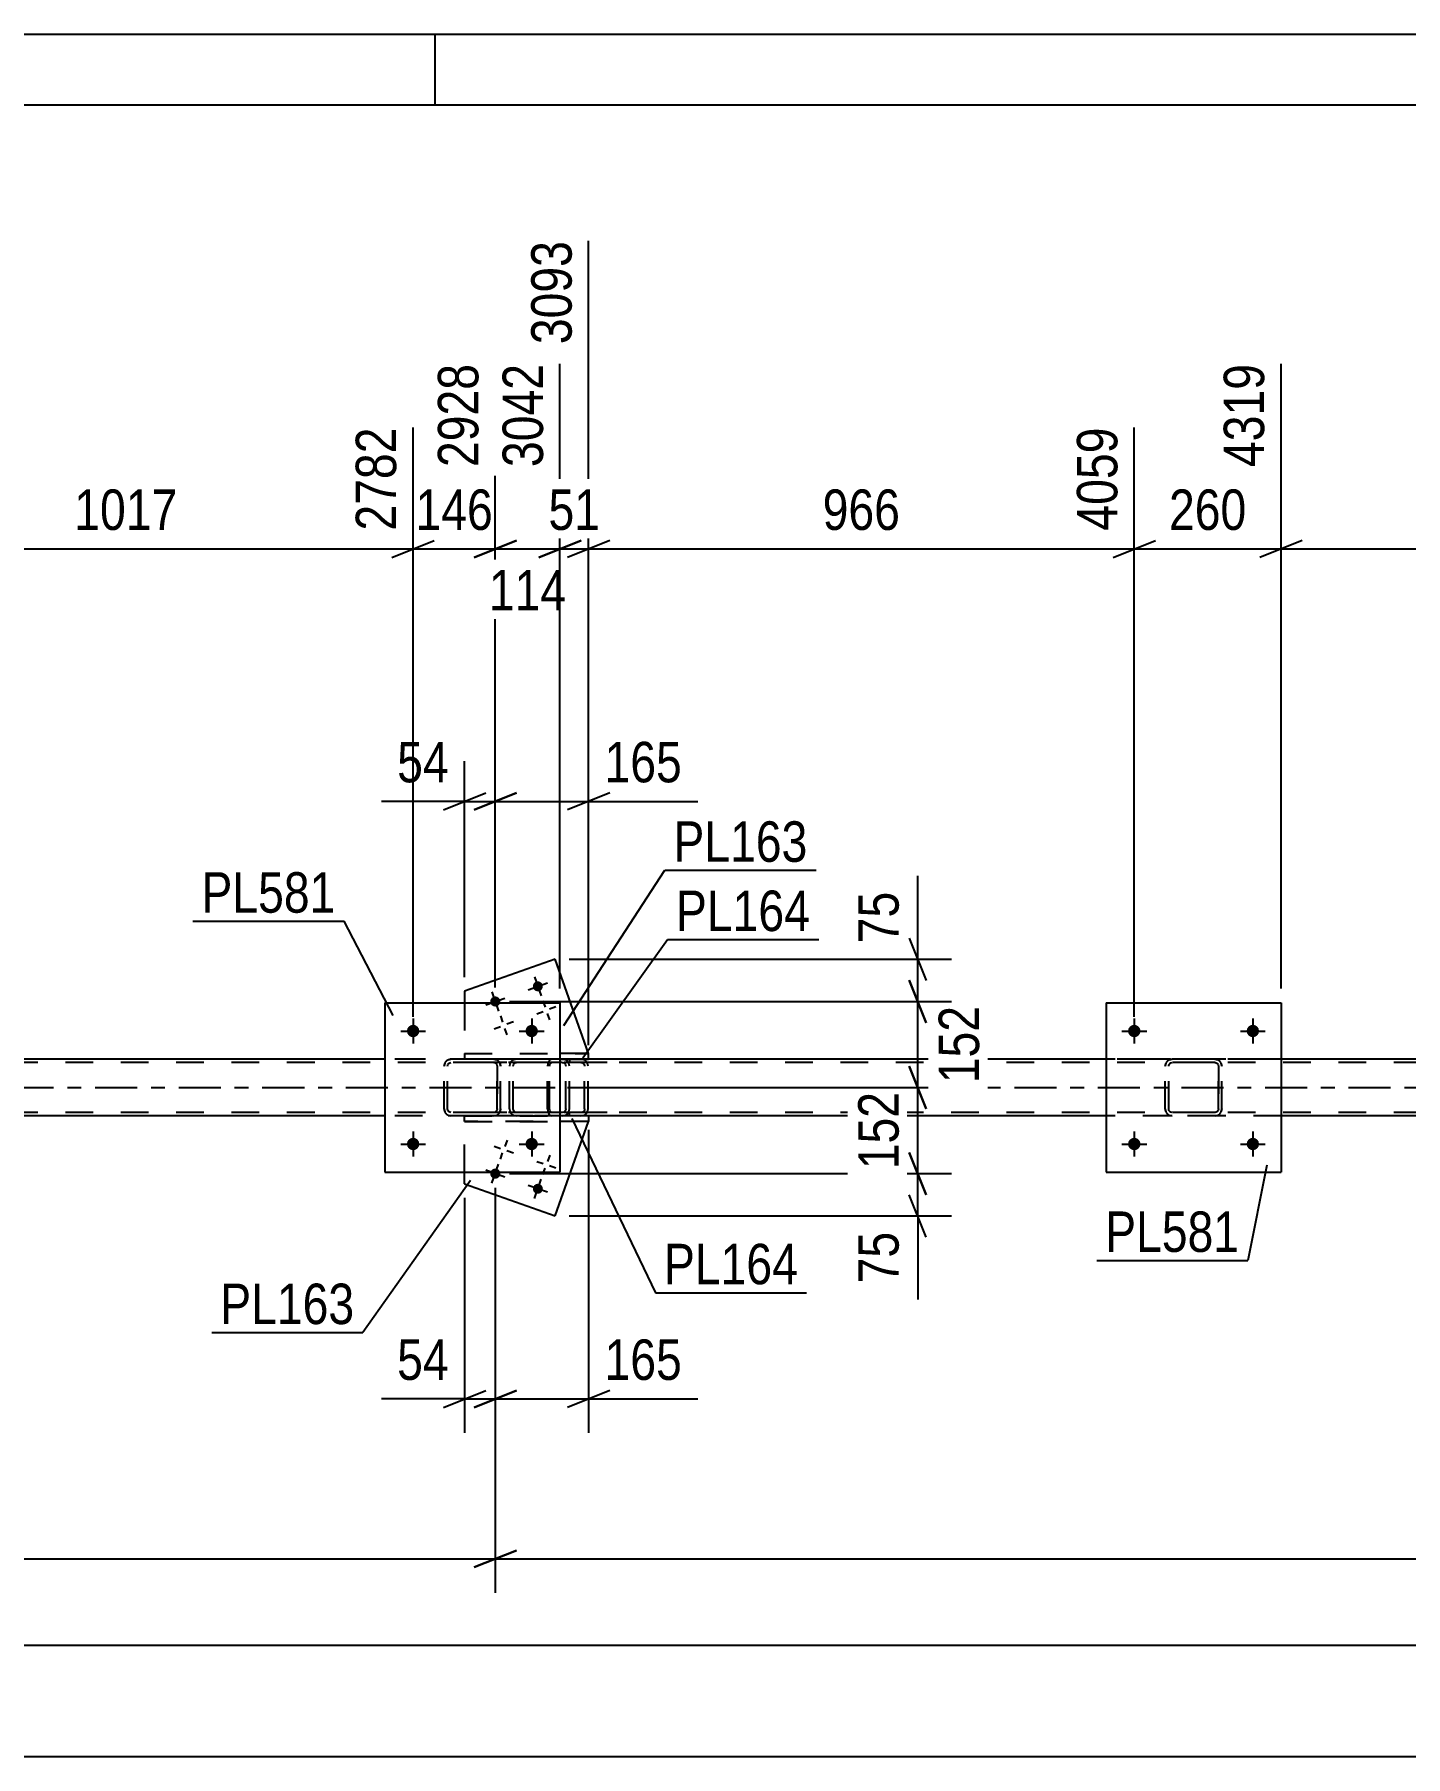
# Model space of a CAD drawing. Header units: millimetres. Extents: x -111 to 730, y -402 to 192.
# Drawn here: x 71.8 to 168.9, y 69.8 to 191.7 of the extents above; entities that cross this region are included whole.
import ezdxf

# ---------------------------------------------------------------- set-up
doc = ezdxf.new("R2010")
doc.units = ezdxf.units.MM
doc.linetypes.add('DXK_LINE_DOT2', pattern=[3.9198, 1.9599, -1.9599])
doc.linetypes.add('DXK_LINE_DOT3', pattern=[5.9187, 2.979, -0.9799, 0.9799, -0.9799])
doc.styles.add('Arial Narrow', font='ARIALN.TTF', dxfattribs={"height": 0.2})

# ---------------------------------------------------------------- blocks, each defined once
blk = doc.blocks.new('Unknown-200059755-1133')
at = {"color": 5, "linetype": 'Continuous'}
for p, q in [((730.15, 191.75), (-110.85, 191.75)), ((100.15, 186.75), (100.15, 191.75)), ((725.15, 186.75), (-105.85, 186.75))]:
    blk.add_line(p, q, dxfattribs=at)
blk = doc.blocks.new('Bolt-200059755-6691 - 6667')
at = {"linetype": 'Continuous'}
for points in [[(150.11, 121.19, -1), (149.23, 121.19, -1)], [(158.51, 121.19, -1), (157.63, 121.19, -1)]]:
    blk.add_hatch(color=1, dxfattribs=at).paths.add_polyline_path(points)
at = {"color": 1, "linetype": 'Continuous'}
for p, q in [((149.67, 122.07), (149.67, 120.31)), ((158.07, 122.07), (158.07, 120.31)), ((148.79, 121.19), (150.55, 121.19)), ((157.19, 121.19), (158.95, 121.19))]:
    blk.add_line(p, q, dxfattribs=at)
blk = doc.blocks.new('Bolt-200059755-6692 - 6667')
at = {"linetype": 'Continuous'}
for points in [[(150.11, 113.19, -1), (149.23, 113.19, -1)], [(158.51, 113.19, -1), (157.63, 113.19, -1)]]:
    blk.add_hatch(color=1, dxfattribs=at).paths.add_polyline_path(points)
at = {"color": 1, "linetype": 'Continuous'}
for p, q in [((149.67, 114.07), (149.67, 112.31)), ((158.07, 114.07), (158.07, 112.31)), ((148.79, 113.19), (150.55, 113.19)), ((157.19, 113.19), (158.95, 113.19))]:
    blk.add_line(p, q, dxfattribs=at)
blk = doc.blocks.new('Bolt-200059755-6693 - 6667')
at = {"linetype": 'Continuous'}
for points in [[(99.03, 121.19, -1), (98.15, 121.19, -1)], [(107.43, 121.19, -1), (106.55, 121.19, -1)]]:
    blk.add_hatch(color=1, dxfattribs=at).paths.add_polyline_path(points)
at = {"color": 1, "linetype": 'Continuous'}
for p, q in [((98.59, 122.07), (98.59, 120.31)), ((106.99, 122.07), (106.99, 120.31)), ((97.71, 121.19), (99.47, 121.19)), ((106.11, 121.19), (107.87, 121.19))]:
    blk.add_line(p, q, dxfattribs=at)
blk = doc.blocks.new('Bolt-200059755-6694 - 6667')
at = {"linetype": 'Continuous'}
for points in [[(99.03, 113.19, -1), (98.15, 113.19, -1)], [(107.43, 113.19, -1), (106.55, 113.19, -1)]]:
    blk.add_hatch(color=1, dxfattribs=at).paths.add_polyline_path(points)
at = {"color": 1, "linetype": 'Continuous'}
for p, q in [((98.59, 114.07), (98.59, 112.31)), ((106.99, 114.07), (106.99, 112.31)), ((97.71, 113.19), (99.47, 113.19)), ((106.11, 113.19), (107.87, 113.19))]:
    blk.add_line(p, q, dxfattribs=at)
blk = doc.blocks.new('Part-200059755-6767 - 6667')
at = {"color": 2, "linetype": 'Continuous'}
for p, q in [((147.67, 123.19), (147.67, 111.19)), ((147.67, 123.19), (160.07, 123.19)), ((160.07, 123.19), (160.07, 111.19)), ((147.67, 111.19), (160.07, 111.19))]:
    blk.add_line(p, q, dxfattribs=at)
blk = doc.blocks.new('Part-200059755-6768 - 6667')
at = {"color": 7, "linetype": 'DXK_LINE_DOT2'}
for p, q in [((151.87, 118.71), (151.91, 118.89)), ((151.91, 118.89), (151.87, 118.71)), ((151.87, 115.67), (151.87, 118.71)), ((151.87, 115.67), (151.87, 118.71)), ((152.11, 118.71), (152.13, 118.8)), ((152.11, 115.67), (152.11, 118.71)), ((152.11, 115.67), (152.11, 118.71)), ((152.13, 118.8), (152.18, 118.88)), ((152.17, 119.15), (152.35, 119.19)), ((152.35, 119.19), (152.17, 119.15)), ((152.18, 118.88), (152.26, 118.93)), ((152.26, 118.93), (152.35, 118.95)), ((155.39, 119.19), (152.35, 119.19)), ((155.39, 118.95), (152.35, 118.95)), ((155.39, 119.19), (155.57, 119.15)), ((155.57, 119.15), (155.39, 119.19)), ((155.39, 118.95), (155.48, 118.93)), ((155.48, 118.93), (155.56, 118.88)), ((155.56, 118.88), (155.61, 118.8)), ((155.61, 118.8), (155.63, 118.71)), ((155.63, 115.67), (155.63, 118.71)), ((155.63, 118.71), (155.63, 115.67)), ((155.83, 118.89), (155.87, 118.71)), ((155.87, 118.71), (155.83, 118.89)), ((155.87, 115.67), (155.87, 118.71)), ((155.87, 115.67), (155.87, 118.71)), ((151.91, 115.48), (151.87, 115.67)), ((151.87, 115.67), (151.91, 115.48)), ((152.13, 115.57), (152.11, 115.67)), ((152.18, 115.5), (152.13, 115.57)), ((152.35, 115.19), (152.17, 115.22)), ((152.17, 115.22), (152.35, 115.19)), ((152.26, 115.44), (152.18, 115.5)), ((152.35, 115.43), (152.26, 115.44)), ((155.39, 115.43), (152.35, 115.43)), ((155.39, 115.19), (152.35, 115.19)), ((155.48, 115.44), (155.39, 115.43)), ((155.57, 115.22), (155.39, 115.19)), ((155.39, 115.19), (155.57, 115.22)), ((155.56, 115.5), (155.48, 115.44)), ((155.61, 115.57), (155.56, 115.5)), ((155.63, 115.67), (155.61, 115.57)), ((155.87, 115.67), (155.83, 115.48)), ((155.83, 115.48), (155.87, 115.67))]:
    blk.add_line(p, q, dxfattribs=at)
at = {"color": 7, "linetype": 'DXK_LINE_DOT3'}
blk.add_line((153.87, 117.19), (153.87, 117.19), dxfattribs=at)
at = {"color": 7, "linetype": 'DXK_LINE_DOT2'}
for centre, start, end in [((152.35, 118.71), 112.5, 157.5), ((152.35, 118.71), 112.5, 157.5), ((155.39, 118.71), 22.5, 67.5), ((155.39, 118.71), 22.5, 67.5), ((152.35, 115.67), 202.5, 247.5), ((152.35, 115.67), 202.5, 247.5), ((155.39, 115.67), 292.5, 337.5), ((155.39, 115.67), 292.5, 337.5)]:
    blk.add_arc(centre, 0.48, start, end, dxfattribs=at)
blk = doc.blocks.new('Part-200059755-6773 - 6667')
at = {"color": 2, "linetype": 'Continuous'}
for p, q in [((96.59, 123.19), (96.59, 111.19)), ((96.59, 123.19), (108.99, 123.19)), ((108.99, 123.19), (108.99, 111.19)), ((96.59, 111.19), (108.99, 111.19))]:
    blk.add_line(p, q, dxfattribs=at)
blk = doc.blocks.new('Part-200059755-6774 - 6667')
at = {"color": 7, "linetype": 'DXK_LINE_DOT2'}
for p, q in [((100.79, 118.71), (100.83, 118.89)), ((100.83, 118.89), (100.79, 118.71)), ((100.79, 115.67), (100.79, 118.71)), ((100.79, 115.67), (100.79, 118.71)), ((101.03, 118.71), (101.05, 118.8)), ((101.03, 115.67), (101.03, 118.71)), ((101.03, 115.67), (101.03, 118.71)), ((101.05, 118.8), (101.1, 118.88)), ((101.08, 119.15), (101.27, 119.19)), ((101.27, 119.19), (101.08, 119.15)), ((101.1, 118.88), (101.18, 118.93)), ((101.18, 118.93), (101.27, 118.95)), ((104.31, 119.19), (101.27, 119.19)), ((104.31, 118.95), (101.27, 118.95)), ((104.31, 119.19), (104.49, 119.15)), ((104.49, 119.15), (104.31, 119.19)), ((104.31, 118.95), (104.4, 118.93)), ((104.4, 118.93), (104.48, 118.88)), ((104.48, 118.88), (104.53, 118.8)), ((104.53, 118.8), (104.55, 118.71)), ((104.55, 115.67), (104.55, 118.71)), ((104.55, 118.71), (104.55, 115.67)), ((104.75, 118.89), (104.79, 118.71)), ((104.79, 118.71), (104.75, 118.89)), ((104.79, 115.67), (104.79, 118.71)), ((104.79, 115.67), (104.79, 118.71)), ((100.83, 115.48), (100.79, 115.67)), ((100.79, 115.67), (100.83, 115.48)), ((101.05, 115.57), (101.03, 115.67)), ((101.1, 115.5), (101.05, 115.57)), ((101.27, 115.19), (101.08, 115.22)), ((101.08, 115.22), (101.27, 115.19)), ((101.18, 115.44), (101.1, 115.5)), ((101.27, 115.43), (101.18, 115.44)), ((104.31, 115.43), (101.27, 115.43)), ((104.31, 115.19), (101.27, 115.19)), ((104.4, 115.44), (104.31, 115.43)), ((104.49, 115.22), (104.31, 115.19)), ((104.31, 115.19), (104.49, 115.22)), ((104.48, 115.5), (104.4, 115.44)), ((104.53, 115.57), (104.48, 115.5)), ((104.55, 115.67), (104.53, 115.57)), ((104.79, 115.67), (104.75, 115.48)), ((104.75, 115.48), (104.79, 115.67))]:
    blk.add_line(p, q, dxfattribs=at)
at = {"color": 7, "linetype": 'DXK_LINE_DOT3'}
blk.add_line((102.79, 117.19), (102.79, 117.19), dxfattribs=at)
at = {"color": 7, "linetype": 'DXK_LINE_DOT2'}
for centre, start, end in [((101.27, 118.71), 112.5, 157.5), ((101.27, 118.71), 112.5, 157.5), ((104.31, 118.71), 22.5, 67.5), ((104.31, 118.71), 22.5, 67.5), ((101.27, 115.67), 202.5, 247.5), ((101.27, 115.67), 202.5, 247.5), ((104.31, 115.67), 292.5, 337.5), ((104.31, 115.67), 292.5, 337.5)]:
    blk.add_arc(centre, 0.48, start, end, dxfattribs=at)
blk = doc.blocks.new('Part-200059755-6829 - 6667')
at = {"color": 7, "linetype": 'DXK_LINE_DOT2'}
for p, q in [((102.24, 119.59), (102.24, 119.19)), ((102.24, 119.59), (108.99, 119.59)), ((108.99, 119.19), (102.24, 119.19))]:
    blk.add_line(p, q, dxfattribs=at)
at = {"color": 2, "linetype": 'Continuous'}
for p, q in [((111.02, 119.59), (108.99, 119.59)), ((111.02, 119.19), (111.02, 119.59)), ((108.99, 119.19), (111.02, 119.19))]:
    blk.add_line(p, q, dxfattribs=at)
blk = doc.blocks.new('Part-200059755-6834 - 6667')
at = {"color": 7, "linetype": 'DXK_LINE_DOT2'}
for p, q in [((102.24, 114.79), (102.24, 115.19)), ((102.24, 115.19), (108.99, 115.19)), ((102.24, 114.79), (108.99, 114.79))]:
    blk.add_line(p, q, dxfattribs=at)
at = {"color": 2, "linetype": 'Continuous'}
for p, q in [((111.02, 115.19), (108.99, 115.19)), ((111.02, 114.79), (108.99, 114.79)), ((111.02, 115.19), (111.02, 114.79))]:
    blk.add_line(p, q, dxfattribs=at)
blk = doc.blocks.new('Part-200059755-6861 - 6667')
at = {"color": 7, "linetype": 'DXK_LINE_DOT2'}
for p in [(111.02, 114.79), (102.24, 111.19)]:
    blk.add_line(p, (102.24, 114.79), dxfattribs=at)
at = {"color": 2, "linetype": 'Continuous'}
for p, q in [((108.65, 108.1), (111.02, 114.79)), ((102.24, 110.37), (102.24, 111.19)), ((102.24, 110.37), (108.65, 108.1))]:
    blk.add_line(p, q, dxfattribs=at)
blk = doc.blocks.new('Part-200059755-6866 - 6667')
at = {"color": 2, "linetype": 'Continuous'}
for p, q in [((108.65, 126.27), (102.24, 124)), ((111.02, 119.59), (108.65, 126.27)), ((102.24, 124), (102.24, 123.19))]:
    blk.add_line(p, q, dxfattribs=at)
at = {"color": 7, "linetype": 'DXK_LINE_DOT2'}
for p, q in [((102.24, 123.19), (102.24, 119.59)), ((102.24, 119.59), (111.02, 119.59))]:
    blk.add_line(p, q, dxfattribs=at)
blk = doc.blocks.new('Part-200059755-6882 - 6667')
at = {"color": 7, "linetype": 'DXK_LINE_DOT2'}
for p, q in [((636.47, 118.95), (-12.71, 118.95)), ((636.47, 119.19), (-0.89, 119.19)), ((111.02, 119.19), (96.59, 119.19)), ((160.07, 119.19), (147.67, 119.19)), ((636.47, 115.43), (-12.71, 115.43)), ((111.02, 115.19), (96.59, 115.19)), ((160.07, 115.19), (147.67, 115.19))]:
    blk.add_line(p, q, dxfattribs=at)
at = {"color": 2, "linetype": 'Continuous'}
for p, q in [((96.59, 119.19), (57.91, 119.19)), ((147.67, 119.19), (111.02, 119.19)), ((198.75, 119.19), (160.07, 119.19)), ((96.59, 115.19), (57.91, 115.19)), ((147.67, 115.19), (111.02, 115.19)), ((198.75, 115.19), (160.07, 115.19))]:
    blk.add_line(p, q, dxfattribs=at)
at = {"color": 7, "linetype": 'DXK_LINE_DOT3'}
blk.add_line((-12.71, 117.19), (636.47, 117.19), dxfattribs=at)
blk = doc.blocks.new('Part-200059755-6898 - 6667')
at = {"color": 7, "linetype": 'DXK_LINE_DOT2'}
for p, q in [((108.14, 118.89), (108.12, 118.71)), ((108.12, 115.67), (108.12, 118.71)), ((108.2, 119.05), (108.14, 118.89)), ((108.29, 119.15), (108.2, 119.05)), ((108.26, 118.71), (108.27, 118.8)), ((108.26, 115.67), (108.26, 118.71)), ((108.27, 118.8), (108.3, 118.88)), ((108.39, 119.19), (108.29, 119.15)), ((108.3, 118.88), (108.34, 118.93)), ((108.34, 118.93), (108.39, 118.95)), ((112.33, 119.19), (108.39, 119.19)), ((112.33, 118.95), (108.39, 118.95)), ((109.67, 119.19), (109.67, 118.95)), ((110.68, 119.15), (110.48, 119.19)), ((110.48, 118.95), (110.58, 118.93)), ((110.58, 118.93), (110.66, 118.88)), ((110.66, 118.88), (110.72, 118.8)), ((110.72, 118.8), (110.74, 118.71)), ((110.74, 115.67), (110.74, 118.71)), ((110.95, 118.88), (110.95, 118.89)), ((110.99, 118.71), (110.95, 118.88)), ((110.99, 115.67), (110.99, 118.71)), ((108.12, 115.67), (108.14, 115.48)), ((108.14, 115.48), (108.2, 115.33)), ((108.2, 115.33), (108.29, 115.22)), ((108.27, 115.57), (108.26, 115.67)), ((108.3, 115.5), (108.27, 115.57)), ((108.29, 115.22), (108.39, 115.19)), ((108.34, 115.44), (108.3, 115.5)), ((108.39, 115.43), (108.34, 115.44)), ((112.33, 115.43), (108.39, 115.43)), ((112.33, 115.19), (108.39, 115.19)), ((109.67, 115.19), (109.67, 115.43)), ((110.58, 115.44), (110.48, 115.43)), ((110.48, 115.19), (110.68, 115.22)), ((110.66, 115.5), (110.58, 115.44)), ((110.72, 115.57), (110.66, 115.5)), ((110.74, 115.67), (110.72, 115.57)), ((110.95, 115.48), (110.99, 115.67))]:
    blk.add_line(p, q, dxfattribs=at)
for centre, start, end in [((110.5, 118.69), 23.8494, 68.8059), ((110.5, 115.68), 291.1941, 336.1506)]:
    blk.add_arc(centre, 0.492, start, end, dxfattribs=at)
blk = doc.blocks.new('Part-200059755-6906 - 6667')
at = {"color": 7, "linetype": 'DXK_LINE_DOT2'}
for p, q in [((109.16, 119.19), (103.77, 119.19)), ((109.16, 118.95), (103.77, 118.95)), ((105.45, 118.88), (105.41, 118.71)), ((105.41, 115.67), (105.41, 118.71)), ((105.45, 118.89), (105.45, 118.88)), ((105.67, 118.71), (105.69, 118.8)), ((105.67, 115.67), (105.67, 118.71)), ((105.69, 118.8), (105.74, 118.88)), ((105.92, 119.19), (105.73, 119.15)), ((105.74, 118.88), (105.83, 118.93)), ((105.83, 118.93), (105.92, 118.95)), ((109.35, 119.15), (109.16, 119.19)), ((109.16, 118.95), (109.26, 118.93)), ((109.26, 118.93), (109.34, 118.88)), ((109.34, 118.88), (109.39, 118.8)), ((109.39, 118.8), (109.41, 118.71)), ((109.41, 115.67), (109.41, 118.71)), ((109.63, 118.88), (109.63, 118.89)), ((109.67, 118.71), (109.63, 118.88)), ((109.67, 115.67), (109.67, 118.71)), ((109.16, 115.43), (103.77, 115.43)), ((109.16, 115.19), (103.77, 115.19)), ((105.41, 115.67), (105.45, 115.48)), ((105.69, 115.57), (105.67, 115.67)), ((105.74, 115.5), (105.69, 115.57)), ((105.73, 115.22), (105.92, 115.19)), ((105.83, 115.44), (105.74, 115.5)), ((105.92, 115.43), (105.83, 115.44)), ((109.26, 115.44), (109.16, 115.43)), ((109.16, 115.19), (109.35, 115.22)), ((109.34, 115.5), (109.26, 115.44)), ((109.39, 115.57), (109.34, 115.5)), ((109.41, 115.67), (109.39, 115.57)), ((109.63, 115.48), (109.67, 115.67))]:
    blk.add_line(p, q, dxfattribs=at)
for centre, start, end in [((105.9, 118.69), 110.7583, 155.68), ((109.18, 118.69), 24.32, 69.2417), ((105.9, 115.69), 204.32, 249.2417), ((109.18, 115.69), 290.7583, 335.68)]:
    blk.add_arc(centre, 0.496, start, end, dxfattribs=at)
blk = doc.blocks.new('Bolt-200059755-6953 - 6667')
at = {"linetype": 'Continuous'}
for points in [[(107.76, 124.47, -1), (107.09, 124.23, -1)], [(104.75, 123.4, -1), (104.07, 123.16, -1)]]:
    blk.add_hatch(color=1, dxfattribs=at).paths.add_polyline_path(points)
at = {"color": 1, "linetype": 'Continuous'}
for p, q in [((106.75, 124.11), (108.1, 124.59)), ((107.18, 125.03), (107.67, 123.67)), ((103.73, 123.04), (105.09, 123.52)), ((104.17, 123.96), (104.65, 122.6)), ((107.79, 123.33), (107.95, 122.88)), ((104.77, 122.26), (104.93, 121.81)), ((107.35, 122.41), (107.8, 122.57)), ((108.27, 121.98), (108.11, 122.43)), ((108.7, 122.9), (108.25, 122.74)), ((104.33, 121.34), (104.78, 121.51)), ((105.25, 120.91), (105.09, 121.36)), ((105.69, 121.83), (105.24, 121.67))]:
    blk.add_line(p, q, dxfattribs=at)
blk = doc.blocks.new('Bolt-200059755-6954 - 6667')
at = {"linetype": 'Continuous'}
for points in [[(104.07, 111.21, -1), (104.75, 110.97, -1)], [(107.09, 110.14, -1), (107.76, 109.9, -1)]]:
    blk.add_hatch(color=1, dxfattribs=at).paths.add_polyline_path(points)
at = {"color": 1, "linetype": 'Continuous'}
for p, q in [((105.25, 113.47), (105.09, 113.01)), ((104.33, 113.03), (104.78, 112.87)), ((104.77, 112.11), (104.93, 112.56)), ((105.69, 112.55), (105.24, 112.71)), ((108.27, 112.4), (108.11, 111.94)), ((105.09, 110.85), (103.73, 111.33)), ((104.17, 110.41), (104.65, 111.77)), ((107.35, 111.96), (107.8, 111.8)), ((107.79, 111.04), (107.95, 111.49)), ((108.71, 111.48), (108.25, 111.64)), ((108.1, 109.78), (106.75, 110.26)), ((107.18, 109.34), (107.67, 110.7))]:
    blk.add_line(p, q, dxfattribs=at)
blk = doc.blocks.new('StraightDimension-200059755-17759 - 6667')
at = {"color": 7, "linetype": 'Continuous'}
for p, q in [((104.41, 124.28), (104.41, 168.43)), ((98.59, 122.19), (98.59, 163.93)), ((97.09, 154.72), (100.09, 155.92)), ((98.59, 155.32), (104.41, 155.32)), ((105.91, 155.92), (102.91, 154.72))]:
    blk.add_line(p, q, dxfattribs=at)
at = {"color": 0}
blk.add_wipeout([(104.84, 156.07), (104.84, 160.27), (98.16, 160.27), (98.16, 156.07)], dxfattribs=at)
at = {"color": 3, "style": 'Arial Narrow'}
blk.add_text('146', height=2.863, dxfattribs=at).set_placement((98.76, 156.67))
at = {"color": 0, "linetype": 'Continuous'}
blk.add_wipeout([(103.81, 169.03), (99.61, 169.03), (99.61, 160.52), (103.81, 160.52)], dxfattribs=at)
at = {"color": 3, "linetype": 'Continuous', "style": 'Arial Narrow'}
blk.add_text('2928', height=2.863, rotation=90.0002, dxfattribs=at).set_placement((103.21, 161.12))
blk = doc.blocks.new('StraightDimension-200059755-17758 - 6667')
at = {"color": 7, "linetype": 'Continuous'}
for p, q in [((104.41, 124.28), (104.41, 168.43)), ((108.99, 124.19), (108.99, 168.43)), ((102.91, 154.72), (105.91, 155.92)), ((104.41, 155.32), (108.99, 155.32)), ((110.49, 155.92), (107.49, 154.72))]:
    blk.add_line(p, q, dxfattribs=at)
at = {"color": 0, "linetype": 'Continuous'}
blk.add_wipeout([(108.39, 169.03), (104.19, 169.03), (104.19, 160.52), (108.39, 160.52)], dxfattribs=at)
at = {"color": 0}
blk.add_wipeout([(110.04, 150.37), (110.04, 154.57), (103.36, 154.57), (103.36, 150.37)], dxfattribs=at)
at = {"color": 3, "linetype": 'Continuous', "style": 'Arial Narrow'}
blk.add_text('3042', height=2.863, rotation=90.0002, dxfattribs=at).set_placement((107.79, 161.12))
at = {"color": 3, "style": 'Arial Narrow'}
blk.add_text('114', height=2.863, dxfattribs=at).set_placement((103.96, 150.97))
blk = doc.blocks.new('StraightDimension-200059755-7087 - 6667')
at = {"color": 7, "linetype": 'Continuous'}
for p, q in [((102.24, 125), (102.24, 140.3)), ((104.41, 124.28), (104.41, 140.3)), ((100.74, 136.85), (103.74, 138.05)), ((105.91, 138.05), (102.91, 136.85)), ((102.24, 137.45), (96.34, 137.45)), ((102.24, 137.45), (96.34, 137.45)), ((102.24, 137.45), (104.41, 137.45))]:
    blk.add_line(p, q, dxfattribs=at)
at = {"color": 0}
blk.add_wipeout([(101.72, 138.2), (101.72, 142.4), (96.86, 142.4), (96.86, 138.2)], dxfattribs=at)
at = {"color": 3, "style": 'Arial Narrow'}
blk.add_text('54', height=2.863, dxfattribs=at).set_placement((97.46, 138.8))
blk = doc.blocks.new('StraightDimension-200059755-7022 - 6667')
at = {"color": 7, "linetype": 'Continuous'}
for p, q in [((133.73, 112.59), (134.93, 109.59)), ((105.41, 111.09), (136.73, 111.09)), ((134.33, 108.1), (134.33, 111.09)), ((134.93, 106.6), (133.73, 109.6)), ((109.65, 108.1), (136.73, 108.1)), ((134.33, 108.1), (134.33, 102.19)), ((134.33, 108.1), (134.33, 102.19))]:
    blk.add_line(p, q, dxfattribs=at)
at = {"color": 0}
blk.add_wipeout([(133.58, 107.57), (129.38, 107.57), (129.38, 102.72), (133.58, 102.72)], dxfattribs=at)
at = {"color": 3, "style": 'Arial Narrow'}
blk.add_text('75', height=2.863, rotation=90.0002, dxfattribs=at).set_placement((132.98, 103.32))
blk = doc.blocks.new('StraightDimension-200059755-7032 - 6667')
at = {"color": 7, "linetype": 'Continuous'}
for p, q in [((133.73, 118.69), (134.93, 115.69)), ((109.52, 117.19), (136.73, 117.19)), ((134.33, 111.09), (134.33, 117.19)), ((134.93, 109.59), (133.73, 112.59)), ((105.41, 111.09), (136.73, 111.09))]:
    blk.add_line(p, q, dxfattribs=at)
at = {"color": 0}
blk.add_wipeout([(133.58, 117.48), (129.38, 117.48), (129.38, 110.8), (133.58, 110.8)], dxfattribs=at)
at = {"color": 3, "style": 'Arial Narrow'}
blk.add_text('152', height=2.863, rotation=90.0002, dxfattribs=at).set_placement((132.98, 111.4))
blk = doc.blocks.new('StraightDimension-200059755-17755 - 6667')
at = {"color": 7, "linetype": 'Continuous'}
for p, q in [((160.07, 124.19), (160.07, 168.43)), ((149.67, 122.19), (149.67, 163.93)), ((148.17, 154.72), (151.17, 155.92)), ((149.67, 155.32), (160.07, 155.32)), ((161.57, 155.92), (158.57, 154.72))]:
    blk.add_line(p, q, dxfattribs=at)
at = {"color": 0}
blk.add_wipeout([(158.21, 156.07), (158.21, 160.27), (151.53, 160.27), (151.53, 156.07)], dxfattribs=at)
at = {"color": 3, "style": 'Arial Narrow'}
blk.add_text('260', height=2.863, dxfattribs=at).set_placement((152.13, 156.67))
at = {"color": 0, "linetype": 'Continuous'}
blk.add_wipeout([(159.47, 169.03), (155.27, 169.03), (155.27, 160.52), (159.47, 160.52)], dxfattribs=at)
at = {"color": 3, "linetype": 'Continuous', "style": 'Arial Narrow'}
blk.add_text('4319', height=2.863, rotation=90.0002, dxfattribs=at).set_placement((158.87, 161.12))
blk = doc.blocks.new('StraightDimension-200059755-7049 - 6667')
at = {"color": 7, "linetype": 'Continuous'}
for p, q in [((133.73, 124.78), (134.93, 121.78)), ((105.41, 123.28), (137.18, 123.28)), ((134.33, 117.19), (134.33, 123.28)), ((134.93, 115.69), (133.73, 118.69)), ((109.52, 117.19), (137.18, 117.19))]:
    blk.add_line(p, q, dxfattribs=at)
at = {"color": 0}
blk.add_wipeout([(139.28, 123.58), (135.08, 123.58), (135.08, 116.89), (139.28, 116.89)], dxfattribs=at)
at = {"color": 3, "style": 'Arial Narrow'}
blk.add_text('152', height=2.863, rotation=90.0002, dxfattribs=at).set_placement((138.68, 117.49))
blk = doc.blocks.new('StraightDimension-200059755-7066 - 6667')
at = {"color": 7, "linetype": 'Continuous'}
for p, q in [((134.33, 126.27), (134.33, 132.18)), ((134.33, 126.27), (134.33, 132.18)), ((133.73, 127.77), (134.93, 124.77)), ((109.65, 126.27), (136.73, 126.27)), ((134.33, 123.28), (134.33, 126.27)), ((134.93, 121.78), (133.73, 124.78)), ((105.41, 123.28), (136.73, 123.28))]:
    blk.add_line(p, q, dxfattribs=at)
at = {"color": 0}
blk.add_wipeout([(133.58, 131.65), (129.38, 131.65), (129.38, 126.8), (133.58, 126.8)], dxfattribs=at)
at = {"color": 3, "style": 'Arial Narrow'}
blk.add_text('75', height=2.863, rotation=90.0002, dxfattribs=at).set_placement((132.98, 127.4))
blk = doc.blocks.new('StraightDimension-200059755-7077 - 6667')
at = {"color": 7, "linetype": 'Continuous'}
for p, q in [((104.41, 124.28), (104.41, 140.3)), ((111.02, 120.19), (111.02, 140.3)), ((102.91, 136.85), (105.91, 138.05)), ((112.52, 138.05), (109.52, 136.85)), ((104.41, 137.45), (111.02, 137.45)), ((111.02, 137.45), (118.76, 137.45)), ((111.02, 137.45), (118.76, 137.45))]:
    blk.add_line(p, q, dxfattribs=at)
at = {"color": 0}
blk.add_wipeout([(118.23, 138.2), (118.23, 142.4), (111.55, 142.4), (111.55, 138.2)], dxfattribs=at)
at = {"color": 3, "style": 'Arial Narrow'}
blk.add_text('165', height=2.863, dxfattribs=at).set_placement((112.15, 138.8))
blk = doc.blocks.new('StraightDimension-200059755-7098 - 6667')
at = {"color": 7, "linetype": 'Continuous'}
for p, q in [((104.41, 110.09), (104.41, 92.74)), ((102.24, 109.37), (102.24, 92.74)), ((102.24, 95.14), (96.34, 95.14)), ((102.24, 95.14), (96.34, 95.14)), ((100.74, 94.54), (103.74, 95.74)), ((102.24, 95.14), (104.41, 95.14)), ((105.91, 95.74), (102.91, 94.54))]:
    blk.add_line(p, q, dxfattribs=at)
at = {"color": 0}
blk.add_wipeout([(101.72, 95.89), (101.72, 100.09), (96.86, 100.09), (96.86, 95.89)], dxfattribs=at)
at = {"color": 3, "style": 'Arial Narrow'}
blk.add_text('54', height=2.863, dxfattribs=at).set_placement((97.46, 96.49))
blk = doc.blocks.new('StraightDimension-200059755-7108 - 6667')
at = {"color": 7, "linetype": 'Continuous'}
for p, q in [((111.02, 114.19), (111.02, 92.74)), ((104.41, 110.09), (104.41, 92.74)), ((102.91, 94.54), (105.91, 95.74)), ((104.41, 95.14), (111.02, 95.14)), ((112.52, 95.74), (109.52, 94.54)), ((111.02, 95.14), (118.76, 95.14)), ((111.02, 95.14), (118.76, 95.14))]:
    blk.add_line(p, q, dxfattribs=at)
at = {"color": 0}
blk.add_wipeout([(118.23, 95.89), (118.23, 100.09), (111.55, 100.09), (111.55, 95.89)], dxfattribs=at)
at = {"color": 3, "style": 'Arial Narrow'}
blk.add_text('165', height=2.863, dxfattribs=at).set_placement((112.15, 96.49))
blk = doc.blocks.new('StraightDimension-200059755-7216 - 6667')
at = {"color": 7, "linetype": 'Continuous'}
blk.add_line((-13.35, 69.82), (681.5, 69.82), dxfattribs=at)
blk = doc.blocks.new('StraightDimension-200059755-7352 - 6667')
at = {"color": 7, "linetype": 'Continuous'}
for p, q in [((104.41, 110.09), (104.41, 81.42)), ((17.96, 102.97), (17.96, 81.42)), ((19.46, 84.42), (16.46, 83.22)), ((102.91, 83.22), (105.91, 84.42)), ((17.96, 83.82), (104.41, 83.82))]:
    blk.add_line(p, q, dxfattribs=at)
at = {"color": 0}
blk.add_wipeout([(65.44, 84.57), (65.44, 88.77), (56.93, 88.77), (56.93, 84.57)], dxfattribs=at)
at = {"color": 3, "style": 'Arial Narrow'}
blk.add_text('2161', height=2.863, dxfattribs=at).set_placement((57.53, 85.17))
blk = doc.blocks.new('StraightDimension-200059755-7362 - 6667')
at = {"color": 7, "linetype": 'Continuous'}
for p, q in [((104.41, 110.09), (104.41, 81.42)), ((105.91, 84.42), (102.91, 83.22)), ((104.41, 83.82), (681.5, 83.82))]:
    blk.add_line(p, q, dxfattribs=at)
blk = doc.blocks.new('StraightDimension-200059755-11274 - 6667')
at = {"color": 7, "linetype": 'Continuous'}
blk.add_line((-12.71, 77.7), (681.5, 77.7), dxfattribs=at)
blk = doc.blocks.new('StraightDimension-200059755-17754 - 6667')
at = {"color": 7, "linetype": 'Continuous'}
for p, q in [((160.07, 124.19), (160.07, 168.43)), ((200.75, 122.19), (200.75, 163.93)), ((161.57, 155.92), (158.57, 154.72)), ((160.07, 155.32), (200.75, 155.32)), ((199.25, 154.72), (202.25, 155.92))]:
    blk.add_line(p, q, dxfattribs=at)
at = {"color": 0}
blk.add_wipeout([(184.67, 156.07), (184.67, 160.27), (176.15, 160.27), (176.15, 156.07)], dxfattribs=at)
at = {"color": 3, "style": 'Arial Narrow'}
blk.add_text('1017', height=2.863, dxfattribs=at).set_placement((176.75, 156.67))
at = {"color": 0, "linetype": 'Continuous'}
blk.add_wipeout([(200.15, 164.53), (195.95, 164.53), (195.95, 156.02), (200.15, 156.02)], dxfattribs=at)
at = {"color": 3, "linetype": 'Continuous', "style": 'Arial Narrow'}
blk.add_text('5336', height=2.863, rotation=90.0002, dxfattribs=at).set_placement((199.55, 156.62))
blk = doc.blocks.new('StraightDimension-200059755-17756 - 6667')
at = {"color": 7, "linetype": 'Continuous'}
for p, q in [((111.02, 120.59), (111.02, 177.13)), ((149.67, 122.19), (149.67, 163.93)), ((112.52, 155.92), (109.52, 154.72)), ((111.02, 155.32), (149.67, 155.32)), ((148.17, 154.72), (151.17, 155.92))]:
    blk.add_line(p, q, dxfattribs=at)
at = {"color": 0}
blk.add_wipeout([(133.69, 156.07), (133.69, 160.27), (127, 160.27), (127, 156.07)], dxfattribs=at)
at = {"color": 3, "style": 'Arial Narrow'}
blk.add_text('966', height=2.863, dxfattribs=at).set_placement((127.6, 156.67))
at = {"color": 0, "linetype": 'Continuous'}
blk.add_wipeout([(149.07, 164.53), (144.87, 164.53), (144.87, 156.02), (149.07, 156.02)], dxfattribs=at)
at = {"color": 3, "linetype": 'Continuous', "style": 'Arial Narrow'}
blk.add_text('4059', height=2.863, rotation=90.0002, dxfattribs=at).set_placement((148.47, 156.62))
blk = doc.blocks.new('StraightDimension-200059755-17757 - 6667')
at = {"color": 7, "linetype": 'Continuous'}
for p, q in [((111.02, 120.59), (111.02, 177.13)), ((108.99, 124.19), (108.99, 168.43)), ((107.49, 154.72), (110.49, 155.92)), ((108.99, 155.32), (111.02, 155.32)), ((112.52, 155.92), (109.52, 154.72))]:
    blk.add_line(p, q, dxfattribs=at)
at = {"color": 0, "linetype": 'Continuous'}
blk.add_wipeout([(110.42, 177.73), (106.22, 177.73), (106.22, 169.22), (110.42, 169.22)], dxfattribs=at)
at = {"color": 0}
blk.add_wipeout([(112.43, 156.07), (112.43, 160.27), (107.58, 160.27), (107.58, 156.07)], dxfattribs=at)
at = {"color": 3, "linetype": 'Continuous', "style": 'Arial Narrow'}
blk.add_text('3093', height=2.863, rotation=90.0002, dxfattribs=at).set_placement((109.82, 169.82))
at = {"color": 3, "style": 'Arial Narrow'}
blk.add_text('51', height=2.863, dxfattribs=at).set_placement((108.18, 156.67))
blk = doc.blocks.new('StraightDimension-200059755-17760 - 6667')
at = {"color": 7, "linetype": 'Continuous'}
for p, q in [((57.91, 124.19), (57.91, 168.43)), ((98.59, 122.19), (98.59, 163.93)), ((59.41, 155.92), (56.41, 154.72)), ((57.91, 155.32), (98.59, 155.32)), ((97.09, 154.72), (100.09, 155.92))]:
    blk.add_line(p, q, dxfattribs=at)
at = {"color": 0}
blk.add_wipeout([(82.5, 156.07), (82.5, 160.27), (73.99, 160.27), (73.99, 156.07)], dxfattribs=at)
at = {"color": 3, "style": 'Arial Narrow'}
blk.add_text('1017', height=2.863, dxfattribs=at).set_placement((74.59, 156.67))
at = {"color": 0, "linetype": 'Continuous'}
blk.add_wipeout([(97.99, 164.53), (93.79, 164.53), (93.79, 156.02), (97.99, 156.02)], dxfattribs=at)
at = {"color": 3, "linetype": 'Continuous', "style": 'Arial Narrow'}
blk.add_text('2782', height=2.863, rotation=90.0002, dxfattribs=at).set_placement((97.39, 156.62))
blk = doc.blocks.new('Mark-200059755-6763 - 6667')
at = {"color": 0}
blk.add_wipeout([(157.11, 105.55), (157.11, 108.55), (147.61, 108.55), (147.61, 105.55)], dxfattribs=at)
blk.add_wipeout([(157.11, 105.55), (157.11, 108.55), (147.61, 108.55), (147.61, 105.55)], dxfattribs=at)
at = {"color": 30, "linetype": 'Continuous'}
for p in [(159.06, 111.68), (147.01, 104.95)]:
    blk.add_line(p, (157.71, 104.95), dxfattribs=at)
at = {"color": 3, "style": 'Arial Narrow'}
blk.add_text('PL581', height=2.863, dxfattribs=at).set_placement((147.61, 105.55))
blk = doc.blocks.new('Mark-200059755-6769 - 6667')
at = {"color": 0}
blk.add_wipeout([(93.1, 129.57), (93.1, 132.57), (83.6, 132.57), (83.6, 129.57)], dxfattribs=at)
blk.add_wipeout([(93.1, 129.57), (93.1, 132.57), (83.6, 132.57), (83.6, 129.57)], dxfattribs=at)
at = {"color": 30, "linetype": 'Continuous'}
for p in [(83, 128.97), (97.18, 122.29)]:
    blk.add_line(p, (93.7, 128.97), dxfattribs=at)
at = {"color": 3, "style": 'Arial Narrow'}
blk.add_text('PL581', height=2.863, dxfattribs=at).set_placement((83.6, 129.57))
blk = doc.blocks.new('Mark-200059755-6825 - 6667')
at = {"color": 0}
blk.add_wipeout([(126.72, 128.27), (126.72, 131.27), (117.21, 131.27), (117.21, 128.27)], dxfattribs=at)
blk.add_wipeout([(126.72, 128.27), (126.72, 131.27), (117.21, 131.27), (117.21, 128.27)], dxfattribs=at)
at = {"color": 30, "linetype": 'Continuous'}
for p, q in [((110.61, 119.29), (116.61, 127.67)), ((116.61, 127.67), (127.32, 127.67))]:
    blk.add_line(p, q, dxfattribs=at)
at = {"color": 3, "style": 'Arial Narrow'}
blk.add_text('PL164', height=2.863, dxfattribs=at).set_placement((117.21, 128.27))
blk = doc.blocks.new('Mark-200059755-6830 - 6667')
at = {"color": 0}
blk.add_wipeout([(125.86, 103.26), (125.86, 106.26), (116.36, 106.26), (116.36, 103.26)], dxfattribs=at)
blk.add_wipeout([(125.86, 103.26), (125.86, 106.26), (116.36, 106.26), (116.36, 103.26)], dxfattribs=at)
at = {"color": 30, "linetype": 'Continuous'}
for p, q in [((109.83, 115), (115.76, 102.66)), ((115.76, 102.66), (126.46, 102.66))]:
    blk.add_line(p, q, dxfattribs=at)
at = {"color": 3, "style": 'Arial Narrow'}
blk.add_text('PL164', height=2.863, dxfattribs=at).set_placement((116.36, 103.26))
blk = doc.blocks.new('Mark-200059755-6857 - 6667')
at = {"color": 0}
blk.add_wipeout([(94.44, 100.44), (94.44, 103.44), (84.93, 103.44), (84.93, 100.44)], dxfattribs=at)
blk.add_wipeout([(94.44, 100.44), (94.44, 103.44), (84.93, 103.44), (84.93, 100.44)], dxfattribs=at)
at = {"color": 30, "linetype": 'Continuous'}
for p in [(102.65, 110.6), (84.33, 99.84)]:
    blk.add_line(p, (95.04, 99.84), dxfattribs=at)
at = {"color": 3, "style": 'Arial Narrow'}
blk.add_text('PL163', height=2.863, dxfattribs=at).set_placement((84.93, 100.44))
blk = doc.blocks.new('Mark-200059755-6862 - 6667')
at = {"color": 0}
blk.add_wipeout([(126.54, 133.17), (126.54, 136.17), (117.03, 136.17), (117.03, 133.17)], dxfattribs=at)
blk.add_wipeout([(126.54, 133.17), (126.54, 136.17), (117.03, 136.17), (117.03, 133.17)], dxfattribs=at)
at = {"color": 30, "linetype": 'Continuous'}
for p, q in [((109.27, 121.58), (116.43, 132.57)), ((116.43, 132.57), (127.14, 132.57))]:
    blk.add_line(p, q, dxfattribs=at)
at = {"color": 3, "style": 'Arial Narrow'}
blk.add_text('PL163', height=2.863, dxfattribs=at).set_placement((117.03, 133.17))

msp = doc.modelspace()

# ---------------------------------------------------------------- block references
for name in ['Unknown-200059755-1133', 'Part-200059755-6866 - 6667', 'Bolt-200059755-6953 - 6667', 'Part-200059755-6773 - 6667', 'Part-200059755-6767 - 6667', 'Bolt-200059755-6693 - 6667', 'Bolt-200059755-6691 - 6667', 'Part-200059755-6829 - 6667', 'Part-200059755-6882 - 6667', 'Part-200059755-6774 - 6667', 'Part-200059755-6906 - 6667', 'Part-200059755-6898 - 6667', 'Part-200059755-6768 - 6667', 'Part-200059755-6834 - 6667', 'Part-200059755-6861 - 6667', 'Bolt-200059755-6694 - 6667', 'Bolt-200059755-6954 - 6667', 'Bolt-200059755-6692 - 6667']:
    msp.add_blockref(name, (0, 0))

# ---------------------------------------------------------------- next in the draw order: block references
for name in ['StraightDimension-200059755-17759 - 6667', 'StraightDimension-200059755-17755 - 6667', 'StraightDimension-200059755-7022 - 6667']:
    msp.add_blockref(name, (0, 0))

# ---------------------------------------------------------------- next in the draw order: block references
for name in ['StraightDimension-200059755-17758 - 6667', 'StraightDimension-200059755-17754 - 6667', 'StraightDimension-200059755-7032 - 6667']:
    msp.add_blockref(name, (0, 0))

# ---------------------------------------------------------------- next in the draw order: block references
for name in ['StraightDimension-200059755-7087 - 6667', 'StraightDimension-200059755-7098 - 6667']:
    msp.add_blockref(name, (0, 0))

# ---------------------------------------------------------------- next in the draw order: block references
for name in ['StraightDimension-200059755-17760 - 6667', 'StraightDimension-200059755-7049 - 6667', 'StraightDimension-200059755-7108 - 6667']:
    msp.add_blockref(name, (0, 0))

# ---------------------------------------------------------------- next in the draw order: block references
for name in ['Mark-200059755-6769 - 6667', 'StraightDimension-200059755-7066 - 6667', 'StraightDimension-200059755-7216 - 6667']:
    msp.add_blockref(name, (0, 0))

# ---------------------------------------------------------------- next in the draw order: block references
for name in ['StraightDimension-200059755-7077 - 6667', 'StraightDimension-200059755-7352 - 6667']:
    msp.add_blockref(name, (0, 0))

# ---------------------------------------------------------------- next in the draw order: block references
for name in ['StraightDimension-200059755-17756 - 6667', 'StraightDimension-200059755-7362 - 6667']:
    msp.add_blockref(name, (0, 0))

# ---------------------------------------------------------------- next in the draw order: block references
for name in ['StraightDimension-200059755-17757 - 6667', 'StraightDimension-200059755-11274 - 6667']:
    msp.add_blockref(name, (0, 0))

# ---------------------------------------------------------------- next in the draw order: block references
for name in ['Mark-200059755-6825 - 6667', 'Mark-200059755-6830 - 6667', 'Mark-200059755-6763 - 6667', 'Mark-200059755-6857 - 6667']:
    msp.add_blockref(name, (0, 0))

# ---------------------------------------------------------------- next in the draw order: block references
msp.add_blockref('Mark-200059755-6862 - 6667', (0, 0))

doc.saveas('drawing.dxf')
